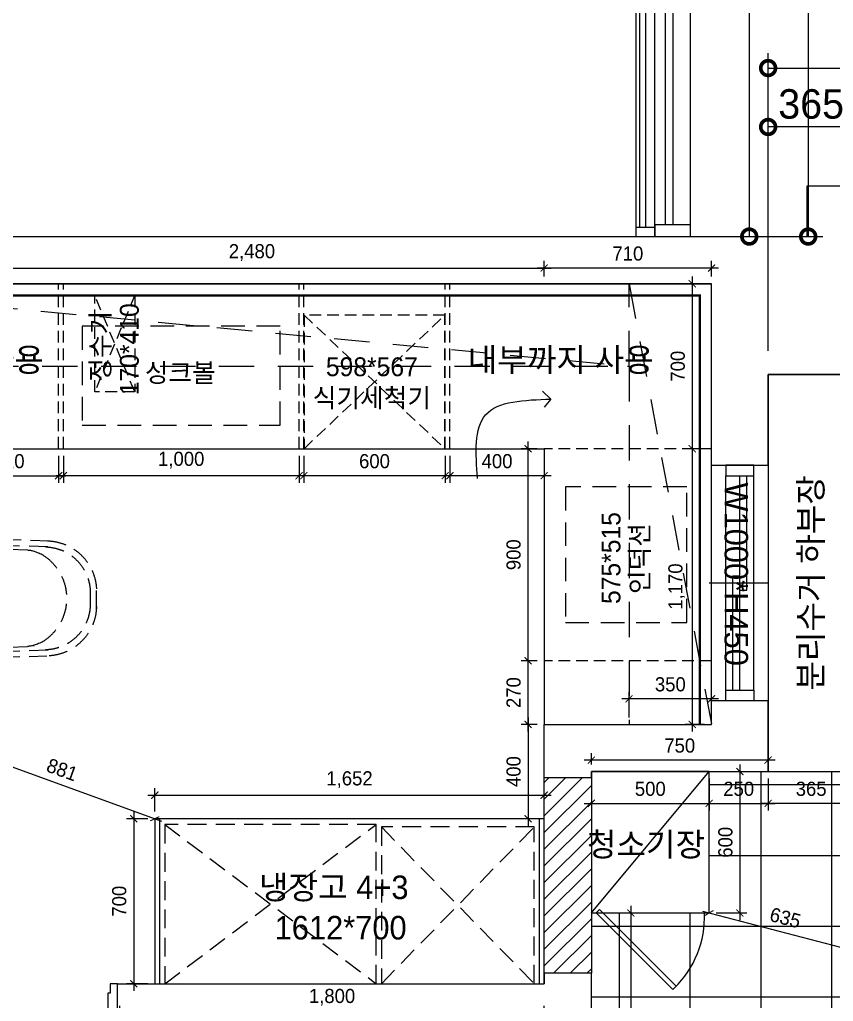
# Model space of a CAD drawing. Header units: millimetres. Extents: x 302328 to 345828, y 111587 to 154829.
# Drawn here: x 314855 to 318307, y 128981 to 133146 of the extents above; entities that cross this region are included whole.
import ezdxf

# ---------------------------------------------------------------- set-up
doc = ezdxf.new("R2010")
doc.units = ezdxf.units.MM
doc.header["$LTSCALE"] = 100
doc.header["$PDMODE"] = 3
for name, pattern in [('DASHED', [0.75, 0.5, -0.25]), ('DASHEDX2', [1.5, 1, -0.5]), ('DH-HID2', [1.2, 0.8, -0.4]), ('HID', [2.5, 1.5, -1])]:
    doc.linetypes.add(name, pattern=pattern)
doc.layers.get('DEFPOINTS').update_dxf_attribs({"color": 248})
for name, color, linetype in [('0-ELC TEXT', 7, 'Continuous'), ('03-WAL NEW', 3, 'Continuous'), ('06-FUR', 6, 'Continuous'), ('06-LIGHT', 4, 'Continuous'), ('07-DIM', 5, 'Continuous'), ('07-DIM WAL', 5, 'Continuous'), ('C-HAT', 251, 'Continuous'), ('C-WALL1', 2, 'Continuous'), ('C-WIN', 4, 'Continuous'), ('CO-DO-FR', 7, 'Continuous'), ('FU-FURM', 251, 'DH-HID2'), ('FUR', 8, 'DASHED')]:
    doc.layers.add(name, color=color, linetype=linetype)
doc.styles.add('HY 울릉도 L', font='')
doc.styles.add('HY울릉도L', font='Expo M.ttf')
doc.styles.add('코레일둥고', font='Korail_Round_Gothic_Medium.ttf')
doc.styles.get('HY 울릉도 L').set_extended_font_data('HY울릉도L')
doc.dimstyles.new('30', dxfattribs={"dimscale": 30, "dimtxt": 2, "dimasz": 1, "dimexe": 1, "dimexo": 1, "dimgap": 1, "dimtad": 1, "dimdec": 0, "dimrnd": 0.05, "dimdsep": 46, "dimlunit": 6, "dimtxsty": 'HY 울릉도 L', "dimblk": 'ARCHTICK', "dimcen": 2.5, "dimdle": 1, "dimclrd": 133, "dimclre": 133, "dimclrt": 30, "dimadec": 0, "dimazin": 0, "dimtfac": 1, "dimtdec": 0, "dimtix": 1, "dimtmove": 2, "dimatfit": 3, "dimldrblk": 'ARCHTICK', "dimfxl": 0, "dimlwd": -1, "dimlwe": -1, "dimarcsym": 0})
doc.dimstyles.new('50', dxfattribs={"dimscale": 50, "dimtxt": 2.5, "dimasz": 2.5, "dimexe": 1.25, "dimexo": 2, "dimtad": 1, "dimdec": 0, "dimtxsty": 'HY울릉도L', "dimblk": 'DOTSMALL', "dimcen": 2.5, "dimclrd": 1, "dimclre": 1, "dimclrt": 2, "dimadec": 0, "dimazin": 0, "dimtfac": 1, "dimtdec": 0, "dimtix": 1, "dimtmove": 0, "dimatfit": 3, "dimldrblk": 'DOTSMALL', "dimfxl": 0, "dimarcsym": 0})

# ---------------------------------------------------------------- blocks, each defined once
blk = doc.blocks.new('F-122')
at = {"layer": 'FU-FURM'}
for p, q in [((-44.5, 507.6), (33.4, 507.7)), ((-26.5, 482.3), (26.6, 482.3)), ((-253.8, -17.2), (-244.1, 296.9)), ((-228.4, -17.2), (-218.5, 303.3)), ((217.8, 301.5), (228.5, -16.6)), ((243, 308.1), (253.9, -16.6)), ((-196, 251.7), (-197.7, 246.9)), ((-194.1, 256.9), (-196, 251.7)), ((-192.1, 262.1), (-194.1, 256.9)), ((-189.9, 267.4), (-192.1, 262.1)), ((-187.7, 272.4), (-189.9, 267.4)), ((-185.5, 277.2), (-187.7, 272.4)), ((-183.3, 281.4), (-185.5, 277.2)), ((182.6, 281.9), (184.8, 277.6)), ((184.8, 277.6), (187.1, 272.9)), ((187.1, 272.9), (189.3, 267.8)), ((189.3, 267.8), (191.4, 262.6)), ((191.4, 262.6), (193.5, 257.3)), ((193.5, 257.3), (195.4, 252.2)), ((195.4, 252.2), (197.1, 247.4)), ((-210.5, 16.6), (-204.3, 215.2)), ((-203.9, 218.6), (-204.3, 215.2)), ((-203.6, 221.9), (-203.9, 218.6)), ((-203.2, 225.1), (-203.6, 221.9)), ((-202.7, 228.2), (-203.2, 225.1)), ((-202.1, 231.5), (-202.7, 228.2)), ((-201.3, 234.9), (-202.1, 231.5)), ((-200.3, 238.5), (-201.3, 234.9)), ((-199.2, 242.4), (-200.3, 238.5)), ((-197.7, 246.9), (-199.2, 242.4)), ((197.1, 247.4), (198.6, 242.9)), ((198.6, 242.9), (199.8, 239)), ((199.8, 239), (200.7, 235.4)), ((200.7, 235.4), (201.5, 232)), ((201.5, 232), (202.1, 228.7)), ((202.1, 228.7), (202.6, 225.6)), ((202.6, 225.6), (203, 222.4)), ((203, 222.4), (203.4, 219.1)), ((203.4, 219.1), (203.8, 215.7)), ((203.8, 215.7), (210.4, 17.1)), ((-211.6, 16.7), (-228.4, -17.2)), ((211.5, 17.2), (228.5, -16.6)), ((-228.4, -17.2), (-253.8, -17.2)), ((253.9, -16.6), (228.5, -16.6))]:
    blk.add_line(p, q, dxfattribs=at)
for centre, radius, start, end in [((-30.8, 294), 213.6, 90.9092, 178.7855), ((30.1, 294.1), 213.6, 1.3567, 89.233), ((-24.5, 286.7), 194.3, 90.9092, 178.7854), ((23.8, 286.8), 194.3, 1.3565, 89.233), ((-0.2, 162.3), 218.5, 33.195, 146.9472), ((-0.2, 162.3), 218.5, 158.3494, 158.4722), ((-0.2, 162.3), 218.5, 21.67, 21.7928), ((-1.7, 1330.6), 1330.6, 260.9232, 279.2189)]:
    blk.add_arc(centre, radius, start, end, dxfattribs=at)
blk = doc.blocks.new('FLOORPLAN')
at = {"layer": 'C-WALL1'}
for p, q in [((334287.6, 102764.1), (339382.6, 102764.1)), ((334287.6, 102564.1), (338977.6, 102564.1)), ((338977.6, 101794.1), (338977.6, 102564.1)), ((339217.6, 101794.1), (339217.6, 102179.1)), ((338977.6, 101794.1), (339217.6, 101794.1)), ((338977.6, 100694.1), (338977.6, 100794.1)), ((339217.6, 100794.1), (338977.6, 100794.1)), ((339217.6, 100494.1), (339217.6, 100794.1)), ((338267.6, 100694.1), (338977.6, 100694.1)), ((338267.6, 100469.1), (338267.6, 100694.1)), ((338467.6, 100494.1), (339217.6, 100494.1)), ((338467.6, 100469.1), (338467.6, 100494.1)), ((338267.6, 100469.1), (338467.6, 100469.1)), ((338467.6, 99094.1), (338467.6, 99639.1)), ((336456.6, 99594.1), (338267.6, 99594.1)), ((336456.6, 99394.1), (336456.6, 99594.1))]:
    blk.add_line(p, q, dxfattribs=at)
for points in [[(339382.6, 102764.1), (339382.6, 102979.1), (340382.6, 102979.1), (340382.6, 102159.1)], [(339217.6, 102179.1), (339582.6, 102179.1), (339582.6, 102779.1), (340182.6, 102779.1), (340182.6, 102159.1)], [(338467.6, 99639.1), (338267.6, 99639.1), (338267.6, 99594.1)]]:
    blk.add_lwpolyline(points, dxfattribs=at)
at = {"layer": 'C-WIN'}
for p, q in [((338657.6, 102804.1), (338657.6, 105504.1)), ((338737.6, 102814.1), (338737.6, 105494.1)), ((338737.6, 102764.1), (338737.6, 105494.1)), ((338887.6, 102814.1), (338887.6, 105494.1)), ((339037.6, 100839.1), (339037.6, 101749.1)), ((339097.6, 100839.1), (339097.6, 101749.1)), ((339157.6, 100839.1), (339157.6, 101749.1)), ((339217.6, 101294.1), (338967.6, 101294.1))]:
    blk.add_line(p, q, dxfattribs=at)
for points in [[(338672.6, 102804.1), (338672.6, 104184.1), (338697.6, 104184.1), (338697.6, 102804.1)], [(338782.6, 102814.1), (338782.6, 104184.1), (338812.6, 104184.1), (338812.6, 102814.1)], [(338657.6, 102764.1), (338657.6, 102804.1), (338737.6, 102804.1)], [(338837.6, 102764.1), (338887.6, 102764.1), (338887.6, 102814.1), (338737.6, 102814.1), (338737.6, 102764.1)], [(339097.6, 101264.1), (339127.6, 101264.1), (339127.6, 101749.1)], [(339067.6, 100839.1), (339067.6, 101324.1), (339097.6, 101324.1)]]:
    blk.add_lwpolyline(points, dxfattribs=at)
for points in [[(339217.6, 100794.1), (338977.6, 100794.1), (338977.6, 101794.1), (339217.6, 101794.1)], [(339037.6, 101749.1), (339157.6, 101749.1), (339157.6, 101794.1), (339037.6, 101794.1)], [(339157.6, 100794.1), (339037.6, 100794.1), (339037.6, 100839.1), (339157.6, 100839.1)]]:
    blk.add_lwpolyline(points, close=True, dxfattribs=at)
at = {"layer": 'CO-DO-FR'}
blk.add_lwpolyline([(336456.6, 99394.1), (336456.6, 99594.1), (336426.6, 99594.1), (336426.6, 99554.1), (336416.6, 99554.1), (336416.6, 99434.1), (336426.6, 99434.1), (336426.6, 99394.1), (336456.6, 99394.1)], close=True, dxfattribs=at)
blk = doc.blocks.new('_DOTSMALL')
at = {"color": 0, "linetype": 'ByBlock', "const_width": 0.5}
blk.add_lwpolyline([(-0.0625, 0, 1), (0.0625, 0, 1)], format="xyb", close=True, dxfattribs=at)
blk = doc.blocks.new('*D729')
at = {"layer": '07-DIM', "color": 1, "lineweight": -2}
for p, q in [((317570.3, 135805.6), (318262.8, 135805.6)), ((318200.3, 135805.6), (318200.3, 132225.6)), ((317570.3, 132225.6), (318262.8, 132225.6))]:
    blk.add_line(p, q, dxfattribs=at)
at = {"layer": 'DEFPOINTS', "color": 0}
for p in [(317470.3, 135805.6), (317470.3, 132225.6), (318200.3, 132225.6)]:
    blk.add_point(p, dxfattribs=at)
at = {"layer": '07-DIM', "color": 1, "lineweight": -2, "xscale": 125, "yscale": 125, "zscale": 125}
for p, rotation in [((318200.3, 135805.6), 90), ((318200.3, 132225.6), 270)]:
    blk.add_blockref('_DOTSMALL', p, dxfattribs=dict(at, rotation=rotation))
at = {"layer": '07-DIM', "color": 2, "insert": (318103.3, 134015.6), "char_height": 125, "attachment_point": 5, "rotation": 90, "style": 'HY울릉도L'}
blk.add_mtext('3580', dxfattribs=at)
blk = doc.blocks.new('*D697')
at = {"layer": '07-DIM', "color": 1, "lineweight": -2}
for p, q in [((317570.3, 135005.6), (318012.8, 135005.6)), ((317950.3, 135005.6), (317950.3, 132225.6)), ((317570.3, 132225.6), (318012.8, 132225.6))]:
    blk.add_line(p, q, dxfattribs=at)
at = {"layer": 'DEFPOINTS', "color": 0}
for p in [(317470.3, 135005.6), (317470.3, 132225.6), (317950.3, 132225.6)]:
    blk.add_point(p, dxfattribs=at)
at = {"layer": '07-DIM', "color": 1, "lineweight": -2, "xscale": 125, "yscale": 125, "zscale": 125}
for p, rotation in [((317950.3, 135005.6), 90), ((317950.3, 132225.6), 270)]:
    blk.add_blockref('_DOTSMALL', p, dxfattribs=dict(at, rotation=rotation))
at = {"layer": '07-DIM', "color": 2, "insert": (317853.3, 133615.6), "char_height": 125, "attachment_point": 5, "rotation": 90, "style": 'HY울릉도L'}
blk.add_mtext('2780', dxfattribs=at)
blk = doc.blocks.new('*D730')
at = {"layer": '07-DIM', "color": 1, "lineweight": -2}
for p, q in [((318030.3, 131740.6), (318030.3, 133003.1)), ((318995.3, 131720.6), (318995.3, 133003.1)), ((318030.3, 132940.6), (318995.3, 132940.6))]:
    blk.add_line(p, q, dxfattribs=at)
at = {"layer": 'DEFPOINTS', "color": 0}
for p in [(318995.3, 132940.6), (318030.3, 131640.6), (318995.3, 131620.6)]:
    blk.add_point(p, dxfattribs=at)
at = {"layer": '07-DIM', "color": 1, "lineweight": -2, "xscale": 125, "yscale": 125, "zscale": 125, "rotation": 180}
blk.add_blockref('_DOTSMALL', (318030.3, 132940.6), dxfattribs=at)
at = {"layer": '07-DIM', "color": 1, "lineweight": -2, "xscale": 125, "yscale": 125, "zscale": 125}
blk.add_blockref('_DOTSMALL', (318995.3, 132940.6), dxfattribs=at)
at = {"layer": '07-DIM', "color": 2, "insert": (318512.8, 133037.3), "char_height": 125, "attachment_point": 5, "style": 'HY울릉도L'}
blk.add_mtext('965', dxfattribs=at)
blk = doc.blocks.new('*D698')
at = {"layer": '07-DIM', "color": 1, "lineweight": -2}
for p, q in [((318030.3, 131740.6), (318030.3, 132753.1)), ((318395.3, 131740.6), (318395.3, 132753.1)), ((318395.3, 132690.6), (318030.3, 132690.6))]:
    blk.add_line(p, q, dxfattribs=at)
at = {"layer": 'DEFPOINTS', "color": 0}
for p in [(318030.3, 132690.6), (318030.3, 131640.6), (318395.3, 131640.6)]:
    blk.add_point(p, dxfattribs=at)
at = {"layer": '07-DIM', "color": 1, "lineweight": -2, "xscale": 125, "yscale": 125, "zscale": 125, "rotation": 180}
blk.add_blockref('_DOTSMALL', (318030.3, 132690.6), dxfattribs=at)
at = {"layer": '07-DIM', "color": 1, "lineweight": -2, "xscale": 125, "yscale": 125, "zscale": 125}
blk.add_blockref('_DOTSMALL', (318395.3, 132690.6), dxfattribs=at)
at = {"layer": '07-DIM', "color": 2, "insert": (318212.8, 132787.5), "char_height": 125, "attachment_point": 5, "style": 'HY울릉도L'}
blk.add_mtext('365', dxfattribs=at)
blk = doc.blocks.new('_ArchTick')
at = {"color": 0, "linetype": 'ByBlock', "const_width": 0.15}
blk.add_lwpolyline([(-0.5, -0.5), (0.5, 0.5)], dxfattribs=at)
blk = doc.blocks.new('*D765')
at = {"layer": '07-DIM WAL', "color": 133}
for p, q in [((317110.3, 128932.1), (315250.3, 128932.1)), ((315280.3, 128885.6), (315280.3, 128962.1)), ((317080.3, 128885.6), (317080.3, 128962.1))]:
    blk.add_line(p, q, dxfattribs=at)
at = {"layer": 'DEFPOINTS', "color": 0}
for p in [(315280.3, 128932.1), (315280.3, 128855.6), (317080.3, 128855.6)]:
    blk.add_point(p, dxfattribs=at)
at = {"layer": '07-DIM WAL', "color": 133, "xscale": 30, "yscale": 30, "zscale": 30, "rotation": 180}
blk.add_blockref('_ArchTick', (315280.3, 128932.1), dxfattribs=at)
at = {"layer": '07-DIM WAL', "color": 133, "xscale": 30, "yscale": 30, "zscale": 30}
blk.add_blockref('_ArchTick', (317080.3, 128932.1), dxfattribs=at)
at = {"layer": '07-DIM WAL', "color": 30, "insert": (316180.3, 128998), "char_height": 60, "attachment_point": 5, "style": 'HY 울릉도 L'}
blk.add_mtext('1,800', dxfattribs=at)
blk = doc.blocks.new('*D784')
at = {"layer": '07-DIM WAL', "color": 133}
for p, q in [((318060.3, 130004.3), (317250.3, 130004.3)), ((317280.3, 129985.6), (317280.3, 130034.3)), ((318030.3, 129985.6), (318030.3, 130034.3))]:
    blk.add_line(p, q, dxfattribs=at)
at = {"layer": 'DEFPOINTS', "color": 0}
for p in [(317280.3, 130004.3), (317280.3, 129955.6), (318030.3, 129955.6)]:
    blk.add_point(p, dxfattribs=at)
at = {"layer": '07-DIM WAL', "color": 133, "xscale": 30, "yscale": 30, "zscale": 30, "rotation": 180}
blk.add_blockref('_ArchTick', (317280.3, 130004.3), dxfattribs=at)
at = {"layer": '07-DIM WAL', "color": 133, "xscale": 30, "yscale": 30, "zscale": 30}
blk.add_blockref('_ArchTick', (318030.3, 130004.3), dxfattribs=at)
at = {"layer": '07-DIM WAL', "color": 30, "insert": (317655.3, 130065.6), "char_height": 60, "attachment_point": 5, "style": 'HY 울릉도 L'}
blk.add_mtext('750', dxfattribs=at)
blk = doc.blocks.new('*D785')
at = {"layer": '07-DIM WAL', "color": 133}
blk.add_line((314572.1, 130065.8), (315456.5, 129745.4), dxfattribs=at)
at = {"layer": 'DEFPOINTS', "color": 0}
for p in [(314600.3, 130055.6), (315428.3, 129755.6), (315428.3, 129755.6)]:
    blk.add_point(p, dxfattribs=at)
at = {"layer": '07-DIM WAL', "color": 133, "xscale": 30, "yscale": 30, "zscale": 30}
for p, rotation in [((314600.3, 130055.6), 160.0835940061943), ((315428.3, 129755.6), 340.0835940061943)]:
    blk.add_blockref('_ArchTick', p, dxfattribs=dict(at, rotation=rotation))
at = {"layer": '07-DIM WAL', "color": 30, "insert": (315035.2, 129963.2), "char_height": 60, "attachment_point": 5, "rotation": 340.0836, "style": 'HY 울릉도 L'}
blk.add_mtext('881', dxfattribs=at)
blk = doc.blocks.new('*D789')
at = {"layer": '07-DIM WAL', "color": 133}
for p, q in [((314570.3, 132092.1), (317110.3, 132092.1)), ((314600.3, 132055.6), (314600.3, 132122.1)), ((317080.3, 132055.6), (317080.3, 132122.1))]:
    blk.add_line(p, q, dxfattribs=at)
at = {"layer": 'DEFPOINTS', "color": 0}
for p in [(317080.3, 132092.1), (314600.3, 132025.6), (317080.3, 132025.6)]:
    blk.add_point(p, dxfattribs=at)
at = {"layer": '07-DIM WAL', "color": 133, "xscale": 30, "yscale": 30, "zscale": 30, "rotation": 180}
blk.add_blockref('_ArchTick', (314600.3, 132092.1), dxfattribs=at)
at = {"layer": '07-DIM WAL', "color": 133, "xscale": 30, "yscale": 30, "zscale": 30}
blk.add_blockref('_ArchTick', (317080.3, 132092.1), dxfattribs=at)
at = {"layer": '07-DIM WAL', "color": 30, "insert": (315840.3, 132158), "char_height": 60, "attachment_point": 5, "style": 'HY 울릉도 L'}
blk.add_mtext('2,480', dxfattribs=at)
blk = doc.blocks.new('*D790')
at = {"layer": '07-DIM WAL', "color": 133}
for p, q in [((317820.3, 132092.1), (317050.3, 132092.1)), ((317080.3, 132055.6), (317080.3, 132122.1)), ((317790.3, 132055.6), (317790.3, 132122.1))]:
    blk.add_line(p, q, dxfattribs=at)
at = {"layer": 'DEFPOINTS', "color": 0}
for p in [(317080.3, 132092.1), (317080.3, 132025.6), (317790.3, 132025.6)]:
    blk.add_point(p, dxfattribs=at)
at = {"layer": '07-DIM WAL', "color": 133, "xscale": 30, "yscale": 30, "zscale": 30, "rotation": 180}
blk.add_blockref('_ArchTick', (317080.3, 132092.1), dxfattribs=at)
at = {"layer": '07-DIM WAL', "color": 133, "xscale": 30, "yscale": 30, "zscale": 30}
blk.add_blockref('_ArchTick', (317790.3, 132092.1), dxfattribs=at)
at = {"layer": '07-DIM WAL', "color": 30, "insert": (317435.3, 132153.3), "char_height": 60, "attachment_point": 5, "style": 'HY 울릉도 L'}
blk.add_mtext('710', dxfattribs=at)
blk = doc.blocks.new('*D791')
at = {"layer": '07-DIM WAL', "color": 133}
for p, q in [((317708.4, 132055.6), (317708.4, 131295.6)), ((317760.3, 132025.6), (317678.4, 132025.6)), ((317760.3, 131325.6), (317678.4, 131325.6))]:
    blk.add_line(p, q, dxfattribs=at)
at = {"layer": 'DEFPOINTS', "color": 0}
for p in [(317790.3, 132025.6), (317708.4, 131325.6), (317790.3, 131325.6)]:
    blk.add_point(p, dxfattribs=at)
at = {"layer": '07-DIM WAL', "color": 133, "xscale": 30, "yscale": 30, "zscale": 30}
for p, rotation in [((317708.4, 132025.6), 90), ((317708.4, 131325.6), 270)]:
    blk.add_blockref('_ArchTick', p, dxfattribs=dict(at, rotation=rotation))
at = {"layer": '07-DIM WAL', "color": 30, "insert": (317647.2, 131675.6), "char_height": 60, "attachment_point": 5, "rotation": 90, "style": 'HY 울릉도 L'}
blk.add_mtext('700', dxfattribs=at)
blk = doc.blocks.new('*D792')
at = {"layer": '07-DIM WAL', "color": 133}
for p, q in [((317708.4, 131355.6), (317708.4, 130125.6)), ((317760.3, 131325.6), (317678.4, 131325.6)), ((317760.3, 130155.6), (317678.4, 130155.6))]:
    blk.add_line(p, q, dxfattribs=at)
at = {"layer": 'DEFPOINTS', "color": 0}
for p in [(317790.3, 131325.6), (317708.4, 130155.6), (317790.3, 130155.6)]:
    blk.add_point(p, dxfattribs=at)
at = {"layer": '07-DIM WAL', "color": 133, "xscale": 30, "yscale": 30, "zscale": 30}
for p, rotation in [((317708.4, 131325.6), 90), ((317708.4, 130155.6), 270)]:
    blk.add_blockref('_ArchTick', p, dxfattribs=dict(at, rotation=rotation))
at = {"layer": '07-DIM WAL', "color": 30, "insert": (317642.5, 130740.6), "char_height": 60, "attachment_point": 5, "rotation": 90, "style": 'HY 울릉도 L'}
blk.add_mtext('1,170', dxfattribs=at)
blk = doc.blocks.new('*D793')
at = {"layer": '07-DIM WAL', "color": 133}
for p, q in [((315398.3, 129755.6), (315308.8, 129755.6)), ((315338.8, 129785.6), (315338.8, 129025.6)), ((315398.3, 129055.6), (315308.8, 129055.6))]:
    blk.add_line(p, q, dxfattribs=at)
at = {"layer": 'DEFPOINTS', "color": 0}
for p in [(315428.3, 129755.6), (315338.8, 129055.6), (315428.3, 129055.6)]:
    blk.add_point(p, dxfattribs=at)
at = {"layer": '07-DIM WAL', "color": 133, "xscale": 30, "yscale": 30, "zscale": 30}
for p, rotation in [((315338.8, 129755.6), 90), ((315338.8, 129055.6), 270)]:
    blk.add_blockref('_ArchTick', p, dxfattribs=dict(at, rotation=rotation))
at = {"layer": '07-DIM WAL', "color": 30, "insert": (315277.5, 129405.6), "char_height": 60, "attachment_point": 5, "rotation": 90, "style": 'HY 울릉도 L'}
blk.add_mtext('700', dxfattribs=at)
blk = doc.blocks.new('*D794')
at = {"layer": '07-DIM WAL', "color": 133}
for p, q in [((315428.3, 129785.6), (315428.3, 129885.5)), ((317080.3, 129785.6), (317080.3, 129885.5)), ((315398.3, 129855.5), (317110.3, 129855.5))]:
    blk.add_line(p, q, dxfattribs=at)
at = {"layer": 'DEFPOINTS', "color": 0}
for p in [(317080.3, 129855.5), (315428.3, 129755.6), (317080.3, 129755.6)]:
    blk.add_point(p, dxfattribs=at)
at = {"layer": '07-DIM WAL', "color": 133, "xscale": 30, "yscale": 30, "zscale": 30, "rotation": 180}
blk.add_blockref('_ArchTick', (315428.3, 129855.5), dxfattribs=at)
at = {"layer": '07-DIM WAL', "color": 133, "xscale": 30, "yscale": 30, "zscale": 30}
blk.add_blockref('_ArchTick', (317080.3, 129855.5), dxfattribs=at)
at = {"layer": '07-DIM WAL', "color": 30, "insert": (316254.3, 129921.4), "char_height": 60, "attachment_point": 5, "style": 'HY 울릉도 L'}
blk.add_mtext('1,652', dxfattribs=at)
blk = doc.blocks.new('*D795')
at = {"layer": '07-DIM WAL', "color": 133}
for p, q in [((317011.9, 130185.6), (317011.9, 129725.6)), ((317050.3, 130155.6), (316981.9, 130155.6)), ((317050.3, 129755.6), (316981.9, 129755.6))]:
    blk.add_line(p, q, dxfattribs=at)
at = {"layer": 'DEFPOINTS', "color": 0}
for p in [(317080.3, 130155.6), (317011.9, 129755.6), (317080.3, 129755.6)]:
    blk.add_point(p, dxfattribs=at)
at = {"layer": '07-DIM WAL', "color": 133, "xscale": 30, "yscale": 30, "zscale": 30}
for p, rotation in [((317011.9, 130155.6), 90), ((317011.9, 129755.6), 270)]:
    blk.add_blockref('_ArchTick', p, dxfattribs=dict(at, rotation=rotation))
at = {"layer": '07-DIM WAL', "color": 30, "insert": (316950.6, 129955.6), "char_height": 60, "attachment_point": 5, "rotation": 90, "style": 'HY 울릉도 L'}
blk.add_mtext('400', dxfattribs=at)
blk = doc.blocks.new('*D805')
at = {"layer": '07-DIM WAL', "color": 133}
for p, q in [((316680.3, 131295.6), (316680.3, 131181)), ((317080.3, 131295.6), (317080.3, 131181)), ((317110.3, 131211), (316650.3, 131211))]:
    blk.add_line(p, q, dxfattribs=at)
at = {"layer": 'DEFPOINTS', "color": 0}
for p in [(316680.3, 131325.6), (317080.3, 131325.6), (316680.3, 131211)]:
    blk.add_point(p, dxfattribs=at)
at = {"layer": '07-DIM WAL', "color": 133, "xscale": 30, "yscale": 30, "zscale": 30, "rotation": 180}
blk.add_blockref('_ArchTick', (316680.3, 131211), dxfattribs=at)
at = {"layer": '07-DIM WAL', "color": 133, "xscale": 30, "yscale": 30, "zscale": 30}
blk.add_blockref('_ArchTick', (317080.3, 131211), dxfattribs=at)
at = {"layer": '07-DIM WAL', "color": 30, "insert": (316880.3, 131272.3), "char_height": 60, "attachment_point": 5, "style": 'HY 울릉도 L'}
blk.add_mtext('400', dxfattribs=at)
blk = doc.blocks.new('*D807')
at = {"layer": '07-DIM WAL', "color": 133}
for p, q in [((316060.3, 131295.6), (316060.3, 131181)), ((316660.3, 131295.6), (316660.3, 131181)), ((316690.3, 131211), (316030.3, 131211))]:
    blk.add_line(p, q, dxfattribs=at)
at = {"layer": 'DEFPOINTS', "color": 0}
for p in [(316060.3, 131325.6), (316660.3, 131325.6), (316060.3, 131211)]:
    blk.add_point(p, dxfattribs=at)
at = {"layer": '07-DIM WAL', "color": 133, "xscale": 30, "yscale": 30, "zscale": 30, "rotation": 180}
blk.add_blockref('_ArchTick', (316060.3, 131211), dxfattribs=at)
at = {"layer": '07-DIM WAL', "color": 133, "xscale": 30, "yscale": 30, "zscale": 30}
blk.add_blockref('_ArchTick', (316660.3, 131211), dxfattribs=at)
at = {"layer": '07-DIM WAL', "color": 30, "insert": (316360.3, 131272.3), "char_height": 60, "attachment_point": 5, "style": 'HY 울릉도 L'}
blk.add_mtext('600', dxfattribs=at)
blk = doc.blocks.new('*D808')
at = {"layer": '07-DIM WAL', "color": 133}
for p, q in [((315040.3, 131295.6), (315040.3, 131181)), ((316040.3, 131295.6), (316040.3, 131181)), ((316070.3, 131211), (315010.3, 131211))]:
    blk.add_line(p, q, dxfattribs=at)
at = {"layer": 'DEFPOINTS', "color": 0}
for p in [(315040.3, 131325.6), (316040.3, 131325.6), (315040.3, 131211)]:
    blk.add_point(p, dxfattribs=at)
at = {"layer": '07-DIM WAL', "color": 133, "xscale": 30, "yscale": 30, "zscale": 30, "rotation": 180}
blk.add_blockref('_ArchTick', (315040.3, 131211), dxfattribs=at)
at = {"layer": '07-DIM WAL', "color": 133, "xscale": 30, "yscale": 30, "zscale": 30}
blk.add_blockref('_ArchTick', (316040.3, 131211), dxfattribs=at)
at = {"layer": '07-DIM WAL', "color": 30, "insert": (315540.3, 131277), "char_height": 60, "attachment_point": 5, "style": 'HY 울릉도 L'}
blk.add_mtext('1,000', dxfattribs=at)
blk = doc.blocks.new('*D809')
at = {"layer": '07-DIM WAL', "color": 133}
for p, q in [((314600.3, 131295.6), (314600.3, 131181)), ((315020.3, 131295.6), (315020.3, 131181)), ((314570.3, 131211), (315050.3, 131211))]:
    blk.add_line(p, q, dxfattribs=at)
at = {"layer": 'DEFPOINTS', "color": 0}
for p in [(314600.3, 131325.6), (315020.3, 131325.6), (315020.3, 131211)]:
    blk.add_point(p, dxfattribs=at)
at = {"layer": '07-DIM WAL', "color": 133, "xscale": 30, "yscale": 30, "zscale": 30, "rotation": 180}
blk.add_blockref('_ArchTick', (314600.3, 131211), dxfattribs=at)
at = {"layer": '07-DIM WAL', "color": 133, "xscale": 30, "yscale": 30, "zscale": 30}
blk.add_blockref('_ArchTick', (315020.3, 131211), dxfattribs=at)
at = {"layer": '07-DIM WAL', "color": 30, "insert": (314810.3, 131272.3), "char_height": 60, "attachment_point": 5, "style": 'HY 울릉도 L'}
blk.add_mtext('420', dxfattribs=at)
blk = doc.blocks.new('*D811')
at = {"layer": '07-DIM WAL', "color": 133}
for p, q in [((317050.3, 130425.6), (316981.9, 130425.6)), ((317011.9, 130125.6), (317011.9, 130455.6)), ((317050.3, 130155.6), (316981.9, 130155.6))]:
    blk.add_line(p, q, dxfattribs=at)
at = {"layer": 'DEFPOINTS', "color": 0}
for p in [(317011.9, 130425.6), (317080.3, 130425.6), (317080.3, 130155.6)]:
    blk.add_point(p, dxfattribs=at)
at = {"layer": '07-DIM WAL', "color": 133, "xscale": 30, "yscale": 30, "zscale": 30}
for p, rotation in [((317011.9, 130425.6), 90), ((317011.9, 130155.6), 270)]:
    blk.add_blockref('_ArchTick', p, dxfattribs=dict(at, rotation=rotation))
at = {"layer": '07-DIM WAL', "color": 30, "insert": (316950.6, 130290.6), "char_height": 60, "attachment_point": 5, "rotation": 90, "style": 'HY 울릉도 L'}
blk.add_mtext('270', dxfattribs=at)
blk = doc.blocks.new('*D812')
at = {"layer": '07-DIM WAL', "color": 133}
for p, q in [((317011.9, 130395.6), (317011.9, 131355.6)), ((317050.3, 131325.6), (316981.9, 131325.6)), ((317050.3, 130425.6), (316981.9, 130425.6))]:
    blk.add_line(p, q, dxfattribs=at)
at = {"layer": 'DEFPOINTS', "color": 0}
for p in [(317011.9, 131325.6), (317080.3, 131325.6), (317080.3, 130425.6)]:
    blk.add_point(p, dxfattribs=at)
at = {"layer": '07-DIM WAL', "color": 133, "xscale": 30, "yscale": 30, "zscale": 30}
for p, rotation in [((317011.9, 131325.6), 90), ((317011.9, 130425.6), 270)]:
    blk.add_blockref('_ArchTick', p, dxfattribs=dict(at, rotation=rotation))
at = {"layer": '07-DIM WAL', "color": 30, "insert": (316950.6, 130875.6), "char_height": 60, "attachment_point": 5, "rotation": 90, "style": 'HY 울릉도 L'}
blk.add_mtext('900', dxfattribs=at)
blk = doc.blocks.new('*D825')
at = {"layer": '07-DIM WAL', "color": 133}
for p, q in [((317820.3, 130264.2), (317410.3, 130264.2)), ((317440.3, 130185.6), (317440.3, 130294.2)), ((317790.3, 130185.6), (317790.3, 130294.2))]:
    blk.add_line(p, q, dxfattribs=at)
at = {"layer": 'DEFPOINTS', "color": 0}
for p in [(317440.3, 130264.2), (317440.3, 130155.6), (317790.3, 130155.6)]:
    blk.add_point(p, dxfattribs=at)
at = {"layer": '07-DIM WAL', "color": 133, "xscale": 30, "yscale": 30, "zscale": 30, "rotation": 180}
blk.add_blockref('_ArchTick', (317440.3, 130264.2), dxfattribs=at)
at = {"layer": '07-DIM WAL', "color": 133, "xscale": 30, "yscale": 30, "zscale": 30}
blk.add_blockref('_ArchTick', (317790.3, 130264.2), dxfattribs=at)
at = {"layer": '07-DIM WAL', "color": 30, "insert": (317615.3, 130325.5), "char_height": 60, "attachment_point": 5, "style": 'HY 울릉도 L'}
blk.add_mtext('350', dxfattribs=at)
blk = doc.blocks.new('*D832')
at = {"layer": '07-DIM WAL', "color": 133}
for p, q in [((317280.3, 129925.6), (317280.3, 129790.8)), ((317780.3, 129925.6), (317780.3, 129790.8)), ((317250.3, 129820.8), (317810.3, 129820.8))]:
    blk.add_line(p, q, dxfattribs=at)
at = {"layer": 'DEFPOINTS', "color": 0}
for p in [(317280.3, 129955.6), (317780.3, 129955.6), (317780.3, 129820.8)]:
    blk.add_point(p, dxfattribs=at)
at = {"layer": '07-DIM WAL', "color": 133, "xscale": 30, "yscale": 30, "zscale": 30, "rotation": 180}
blk.add_blockref('_ArchTick', (317280.3, 129820.8), dxfattribs=at)
at = {"layer": '07-DIM WAL', "color": 133, "xscale": 30, "yscale": 30, "zscale": 30}
blk.add_blockref('_ArchTick', (317780.3, 129820.8), dxfattribs=at)
at = {"layer": '07-DIM WAL', "color": 30, "insert": (317530.3, 129882.1), "char_height": 60, "attachment_point": 5, "style": 'HY 울릉도 L'}
blk.add_mtext('500', dxfattribs=at)
blk = doc.blocks.new('*D833')
at = {"layer": '07-DIM WAL', "color": 133}
for p, q in [((317910.5, 129985.6), (317910.5, 129325.6)), ((317810.3, 129955.6), (317940.5, 129955.6)), ((317810.3, 129355.6), (317940.5, 129355.6))]:
    blk.add_line(p, q, dxfattribs=at)
at = {"layer": 'DEFPOINTS', "color": 0}
for p in [(317780.3, 129955.6), (317780.3, 129355.6), (317910.5, 129355.6)]:
    blk.add_point(p, dxfattribs=at)
at = {"layer": '07-DIM WAL', "color": 133, "xscale": 30, "yscale": 30, "zscale": 30}
for p, rotation in [((317910.5, 129955.6), 90), ((317910.5, 129355.6), 270)]:
    blk.add_blockref('_ArchTick', p, dxfattribs=dict(at, rotation=rotation))
at = {"layer": '07-DIM WAL', "color": 30, "insert": (317849.2, 129655.6), "char_height": 60, "attachment_point": 5, "rotation": 90, "style": 'HY 울릉도 L'}
blk.add_mtext('600', dxfattribs=at)
blk = doc.blocks.new('*D834')
at = {"layer": '07-DIM WAL', "color": 133}
for p, q in [((317780.3, 129925.6), (317780.3, 129790.8)), ((318030.3, 129925.6), (318030.3, 129790.8)), ((317750.3, 129820.8), (318060.3, 129820.8))]:
    blk.add_line(p, q, dxfattribs=at)
at = {"layer": 'DEFPOINTS', "color": 0}
for p in [(317780.3, 129955.6), (318030.3, 129955.6), (318030.3, 129820.8)]:
    blk.add_point(p, dxfattribs=at)
at = {"layer": '07-DIM WAL', "color": 133, "xscale": 30, "yscale": 30, "zscale": 30, "rotation": 180}
blk.add_blockref('_ArchTick', (317780.3, 129820.8), dxfattribs=at)
at = {"layer": '07-DIM WAL', "color": 133, "xscale": 30, "yscale": 30, "zscale": 30}
blk.add_blockref('_ArchTick', (318030.3, 129820.8), dxfattribs=at)
at = {"layer": '07-DIM WAL', "color": 30, "insert": (317905.3, 129882.1), "char_height": 60, "attachment_point": 5, "style": 'HY 울릉도 L'}
blk.add_mtext('250', dxfattribs=at)
blk = doc.blocks.new('*D835')
at = {"layer": '07-DIM WAL', "color": 133}
for p, q in [((318030.3, 129925.6), (318030.3, 129790.8)), ((318395.3, 129925.6), (318395.3, 129790.8)), ((318425.3, 129820.8), (318000.3, 129820.8))]:
    blk.add_line(p, q, dxfattribs=at)
at = {"layer": 'DEFPOINTS', "color": 0}
for p in [(318030.3, 129955.6), (318395.3, 129955.6), (318030.3, 129820.8)]:
    blk.add_point(p, dxfattribs=at)
at = {"layer": '07-DIM WAL', "color": 133, "xscale": 30, "yscale": 30, "zscale": 30, "rotation": 180}
blk.add_blockref('_ArchTick', (318030.3, 129820.8), dxfattribs=at)
at = {"layer": '07-DIM WAL', "color": 133, "xscale": 30, "yscale": 30, "zscale": 30}
blk.add_blockref('_ArchTick', (318395.3, 129820.8), dxfattribs=at)
at = {"layer": '07-DIM WAL', "color": 30, "insert": (318212.8, 129882.1), "char_height": 60, "attachment_point": 5, "style": 'HY 울릉도 L'}
blk.add_mtext('365', dxfattribs=at)
blk = doc.blocks.new('*D837')
at = {"layer": '07-DIM WAL', "color": 133}
for p, q in [((317447.9, 129385.6), (317447.9, 128225.6)), ((317310.3, 129355.6), (317477.9, 129355.6)), ((317307.8, 128255.6), (317477.9, 128255.6))]:
    blk.add_line(p, q, dxfattribs=at)
at = {"layer": 'DEFPOINTS', "color": 0}
for p in [(317280.3, 129355.6), (317277.8, 128255.6), (317447.9, 128255.6)]:
    blk.add_point(p, dxfattribs=at)
at = {"layer": '07-DIM WAL', "color": 133, "xscale": 30, "yscale": 30, "zscale": 30}
for p, rotation in [((317447.9, 129355.6), 90), ((317447.9, 128255.6), 270)]:
    blk.add_blockref('_ArchTick', p, dxfattribs=dict(at, rotation=rotation))
at = {"layer": '07-DIM WAL', "color": 30, "insert": (317381.9, 128805.6), "char_height": 60, "attachment_point": 5, "rotation": 90, "style": 'HY 울릉도 L'}
blk.add_mtext('1,100', dxfattribs=at)
blk = doc.blocks.new('*D838')
at = {"layer": '07-DIM WAL', "color": 133}
blk.add_line((317751.3, 129363.2), (318424.3, 129188), dxfattribs=at)
at = {"layer": 'DEFPOINTS', "color": 0}
for p in [(317780.3, 129355.6), (318395.3, 129195.6), (318395.3, 129195.6)]:
    blk.add_point(p, dxfattribs=at)
at = {"layer": '07-DIM WAL', "color": 133, "xscale": 30, "yscale": 30, "zscale": 30}
for p, rotation in [((317780.3, 129355.6), 165.4170576705197), ((318395.3, 129195.6), 345.4170576705197)]:
    blk.add_blockref('_ArchTick', p, dxfattribs=dict(at, rotation=rotation))
at = {"layer": '07-DIM WAL', "color": 30, "insert": (318103.2, 129335), "char_height": 60, "attachment_point": 5, "rotation": 345.4171, "style": 'HY 울릉도 L'}
blk.add_mtext('635', dxfattribs=at)

msp = doc.modelspace()

# ---------------------------------------------------------------- hatches: boundary and pattern name
at = {"layer": '03-WAL NEW'}
h = msp.add_hatch(dxfattribs=at)
h.set_pattern_fill('_USER', color=256, scale=50, angle=45, pattern_type=0)
h.set_pattern_definition([(45, (0, 0), (-35.355339, 35.355339), [])])
h.paths.add_polyline_path([(317280.3, 129100.6), (317080.3, 129100.6), (317080.3, 129930.6), (317280.3, 129930.6)])
at = {"layer": 'C-HAT'}
h = msp.add_hatch(dxfattribs=at)
h.set_pattern_fill('_USER', color=256, scale=300, double=1, pattern_type=0)
h.set_pattern_definition([(0, (0, 0), (0, 300), []), (90, (0, 0), (-300, 2e-14), [])])
h.paths.add_polyline_path([(318995.3, 131640.6), (318395.3, 131640.6), (318395.3, 129955.6), (317780.3, 129955.6), (317780.3, 129355.6), (317280.3, 129355.6), (317280.3, 125830.6), (318395.3, 125830.6), (318395.3, 129195.6), (318995.3, 129195.6)])

# ---------------------------------------------------------------- linework, layer by layer
at = {"layer": '0-ELC TEXT'}
msp.add_lwpolyline([(317073.4, 131569.5), (317108.8, 131536), (317080.8, 131501.6)], dxfattribs=at)
msp.add_spline([(316796.8, 131198.8), (316831.8, 131469.2), (317108.8, 131536)], degree=3, dxfattribs=at)
at = {"layer": '03-WAL NEW'}
msp.add_lwpolyline([(317280.3, 129100.6), (317080.3, 129100.6), (317080.3, 129930.6), (317280.3, 129930.6)], close=True, dxfattribs=at)
at = {"layer": '06-FUR'}
msp.add_line((317280.3, 129355.6), (317780.3, 129955.6), dxfattribs=at)
for points in [[(313700.3, 132025.6), (313700.3, 130055.6), (314600.3, 130055.6), (314600.3, 131325.6), (317080.3, 131325.6), (317080.3, 130155.6), (317790.3, 130155.6), (317790.3, 132025.6), (313700.3, 132025.6)], [(317300.3, 129355.6), (317625.6, 129030.3), (317639.7, 129044.5), (317314.4, 129369.7), (317300.3, 129355.6)]]:
    msp.add_lwpolyline(points, dxfattribs=at)
at = {"layer": '06-FUR', "linetype": 'HID'}
msp.add_lwpolyline([(313700.3, 132025.6), (313700.3, 131675.6), (317440.3, 131675.6), (317440.3, 130155.6), (317790.3, 130155.6), (317790.3, 132025.6), (313700.3, 132025.6), (317440.3, 131675.6), (317440.3, 132025.6), (317790.3, 130155.6)], dxfattribs=at)
at = {"layer": '06-FUR', "color": 7, "linetype": 'DASHEDX2'}
for points in [[(315120.3, 131425.6), (315960.3, 131425.6), (315960.3, 131845.6), (315120.3, 131845.6)], [(317685.3, 130588.1), (317685.3, 131163.1), (317170.3, 131163.1), (317170.3, 130588.1)]]:
    msp.add_lwpolyline(points, close=True, dxfattribs=at)
at = {"layer": '06-FUR'}
for points in [[(318030.3, 129955.6), (318395.3, 129955.6), (318395.3, 131640.6), (318030.3, 131640.6)], [(317780.3, 129955.6), (317280.3, 129955.6), (317280.3, 129355.6), (317780.3, 129355.6)], [(315428.3, 129055.6), (317080.3, 129055.6), (317080.3, 129755.6), (315428.3, 129755.6)], [(315448.3, 129055.6), (317060.3, 129055.6), (317060.3, 129755.6), (315448.3, 129755.6)]]:
    msp.add_lwpolyline(points, close=True, dxfattribs=at)
msp.add_arc((317336, 129341.1), 424.6, 314.3252, 1.9539, dxfattribs=at)
at = {"layer": '06-LIGHT', "color": 10, "linetype": 'HID', "const_width": 10}
msp.add_lwpolyline([(313700.3, 131975.6), (317740.3, 131975.6), (317740.3, 130155.6)], dxfattribs=at)
at = {"layer": 'FU-FURM'}
for p, q in [((315470.3, 129055.6), (316367.3, 129730.6)), ((315470.3, 129730.6), (316367.3, 129055.6)), ((316389.3, 129055.6), (317038.3, 129720.6)), ((316389.3, 129720.6), (317038.3, 129055.6))]:
    msp.add_line(p, q, dxfattribs=at)
for points in [[(315470.3, 129055.6), (316367.3, 129055.6), (316367.3, 129730.6), (315470.3, 129730.6)], [(316389.3, 129055.6), (317038.3, 129055.6), (317038.3, 129720.6), (316389.3, 129720.6)]]:
    msp.add_lwpolyline(points, close=True, dxfattribs=at)
at = {"layer": 'FUR'}
for p, q in [((315020.3, 131325.6), (315020.3, 132025.6)), ((315040.3, 131325.6), (315040.3, 132025.6)), ((316040.3, 131325.6), (316040.3, 132025.6)), ((316060.3, 131325.6), (316060.3, 132025.6)), ((316660.3, 131325.6), (316660.3, 132025.6)), ((316680.3, 131325.6), (316680.3, 132025.6)), ((315343.3, 131976.3), (315173.3, 131566.3)), ((315343.3, 131566.3), (315173.3, 131976.3)), ((316061.3, 131325.6), (316659.3, 131892.6)), ((316061.3, 131892.6), (316659.3, 131325.6)), ((317790.3, 131325.6), (317080.3, 131325.6)), ((317790.3, 130425.6), (317080.3, 130425.6))]:
    msp.add_line(p, q, dxfattribs=at)
for points in [[(315343.3, 131566.3), (315173.3, 131566.3), (315173.3, 131976.3), (315343.3, 131976.3)], [(316061.3, 131325.6), (316659.3, 131325.6), (316659.3, 131892.6), (316061.3, 131892.6)]]:
    msp.add_lwpolyline(points, close=True, dxfattribs=at)

# ---------------------------------------------------------------- block references
msp.add_blockref('FLOORPLAN', (-21187.3, 29461.5))
at = {"layer": 'FU-FURM', "xscale": -1, "rotation": 270}
msp.add_blockref('F-122', (314673.2, 130690.8), dxfattribs=at)

# ---------------------------------------------------------------- texts
at = {"layer": '0-ELC TEXT', "style": '코레일둥고'}
for s, p in [('내부까지 사용', (314168.2, 131652.7)), ('내부까지 사용', (316755.6, 131652.7)), ('청소기장', (317261.2, 129596.5)), ('냉장고 4+3', (315869.9, 129414.5)), ('1612*700', (315936.5, 129243.1))]:
    msp.add_text(s, height=100, dxfattribs=at).set_placement(p)
for s, rotation, p in [('W1000*H450', 270, (317845.2, 131182.4)), ('분리수거 하부장', 90, (318260.7, 130298.7))]:
    msp.add_text(s, height=100, rotation=rotation, dxfattribs=at).set_placement(p)
at = {"layer": '06-FUR', "color": 7, "linetype": 'DASHEDX2', "style": '코레일둥고'}
msp.add_text('싱크볼', height=80, dxfattribs=at).set_placement((315385.7, 131608))
for s, p in [('575*515', (317403.7, 130666.6)), ('인덕션', (317524.8, 130708.7))]:
    msp.add_text(s, height=80, rotation=90, dxfattribs=at).set_placement(p)
at = {"layer": 'FUR', "style": '코레일둥고'}
for s, p in [('170*410', (315360.1, 131552.6)), ('정수기', (315236.8, 131609.5))]:
    msp.add_text(s, height=80, rotation=90, dxfattribs=at).set_placement(p)
for s, p in [('598*567', (316154.1, 131633.1)), ('식기세척기', (316098.3, 131501.5))]:
    msp.add_text(s, height=80, dxfattribs=at).set_placement(p)

# ---------------------------------------------------------------- dimensions: what is measured, and where the dimension line sits
at = {"layer": '07-DIM'}
for base, p1, picture, middle in [((318200.3, 132225.6), (317470.3, 135805.6), '*D729', (318103.3, 134015.6)), ((317950.3, 132225.6), (317470.3, 135005.6), '*D697', (317853.3, 133615.6))]:
    dim = msp.add_linear_dim(base=base, p1=p1, p2=(317470.3, 132225.6), angle=90, dimstyle='50', dxfattribs=at)
    dim.commit()
    dim.dimension.update_dxf_attribs({"geometry": picture, "text_midpoint": middle})
for base, p1, p2, picture, middle in [((318995.3, 132940.6), (318030.3, 131640.6), (318995.3, 131620.6), '*D730', (318512.8, 133037.3)), ((318030.3, 132690.6), (318395.3, 131640.6), (318030.3, 131640.6), '*D698', (318212.8, 132787.5))]:
    dim = msp.add_linear_dim(base=base, p1=p1, p2=p2, dimstyle='50', dxfattribs=at)
    dim.commit()
    dim.dimension.update_dxf_attribs({"geometry": picture, "text_midpoint": middle})
at = {"layer": '07-DIM WAL'}
for base, p1, p2, picture, middle in [((317080.3, 132092.1), (314600.3, 132025.6), (317080.3, 132025.6), '*D789', (315840.3, 132158)), ((317080.3, 132092.1), (317790.3, 132025.6), (317080.3, 132025.6), '*D790', (317435.3, 132153.3)), ((315020.3, 131211), (314600.3, 131325.6), (315020.3, 131325.6), '*D809', (314810.3, 131272.3)), ((315040.3, 131211), (316040.3, 131325.6), (315040.3, 131325.6), '*D808', (315540.3, 131277)), ((316060.3, 131211), (316660.3, 131325.6), (316060.3, 131325.6), '*D807', (316360.3, 131272.3)), ((316680.3, 131211), (317080.3, 131325.6), (316680.3, 131325.6), '*D805', (316880.3, 131272.3)), ((317440.3, 130264.2), (317790.3, 130155.6), (317440.3, 130155.6), '*D825', (317615.3, 130325.5)), ((317280.3, 130004.3), (318030.3, 129955.6), (317280.3, 129955.6), '*D784', (317655.3, 130065.6)), ((317080.3, 129855.5), (315428.3, 129755.6), (317080.3, 129755.6), '*D794', (316254.3, 129921.4)), ((317780.3, 129820.8), (317280.3, 129955.6), (317780.3, 129955.6), '*D832', (317530.3, 129882.1)), ((318030.3, 129820.8), (317780.3, 129955.6), (318030.3, 129955.6), '*D834', (317905.3, 129882.1)), ((318030.3, 129820.8), (318395.3, 129955.6), (318030.3, 129955.6), '*D835', (318212.8, 129882.1)), ((315280.3, 128932.1), (317080.3, 128855.6), (315280.3, 128855.6), '*D765', (316180.3, 128998))]:
    dim = msp.add_linear_dim(base=base, p1=p1, p2=p2, dimstyle='30', dxfattribs=at)
    dim.commit()
    dim.dimension.update_dxf_attribs({"geometry": picture, "text_midpoint": middle})
for base, p1, p2, picture, middle in [((317708.4, 131325.6), (317790.3, 132025.6), (317790.3, 131325.6), '*D791', (317647.2, 131675.6)), ((317011.9, 131325.6), (317080.3, 130425.6), (317080.3, 131325.6), '*D812', (316950.6, 130875.6)), ((317708.4, 130155.6), (317790.3, 131325.6), (317790.3, 130155.6), '*D792', (317642.5, 130740.6)), ((317011.9, 130425.6), (317080.3, 130155.6), (317080.3, 130425.6), '*D811', (316950.6, 130290.6)), ((317011.9, 129755.6), (317080.3, 130155.6), (317080.3, 129755.6), '*D795', (316950.6, 129955.6)), ((317910.5, 129355.6), (317780.3, 129955.6), (317780.3, 129355.6), '*D833', (317849.2, 129655.6)), ((315338.8, 129055.6), (315428.3, 129755.6), (315428.3, 129055.6), '*D793', (315277.5, 129405.6)), ((317447.9, 128255.6), (317280.3, 129355.6), (317277.8, 128255.6), '*D837', (317381.9, 128805.6))]:
    dim = msp.add_linear_dim(base=base, p1=p1, p2=p2, angle=90, dimstyle='30', dxfattribs=at)
    dim.commit()
    dim.dimension.update_dxf_attribs({"geometry": picture, "text_midpoint": middle})
for p1, p2, picture, middle in [((314600.3, 130055.6), (315428.3, 129755.6), '*D785', (315035.2, 129963.2)), ((317780.3, 129355.6), (318395.3, 129195.6), '*D838', (318103.2, 129335))]:
    dim = msp.add_aligned_dim(p1=p1, p2=p2, distance=0, dimstyle='30', dxfattribs=at)
    dim.commit()
    dim.dimension.update_dxf_attribs({"geometry": picture, "text_midpoint": middle})

doc.saveas('drawing.dxf')
